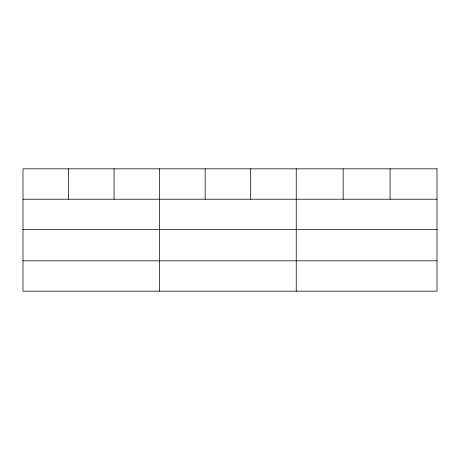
<?xml version="1.0" encoding="UTF-8"?>
<svg xmlns="http://www.w3.org/2000/svg" width="460" height="460" viewBox="0 0 460 460"><rect width="100%" height="100%" fill="white"/><g stroke="black" fill="none" stroke-linecap="round" stroke-linejoin="round"><path stroke-width="0.69" d="M23 199.22L437 199.22M23 229.563L437 229.563M23 260.826L437 260.826M390.08 168.831L390.08 199.22M343.16 168.831L343.16 199.22M296.24 168.831L296.24 291.168M250.7 168.831L250.7 199.22M205.16 168.831L205.16 199.22M159.62 168.831L159.62 291.168M114.08 168.831L114.08 199.22M68.54 168.831L68.54 199.22M437 168.831L23 168.831L23 291.168L437 291.168L437 168.831"/></g></svg>
